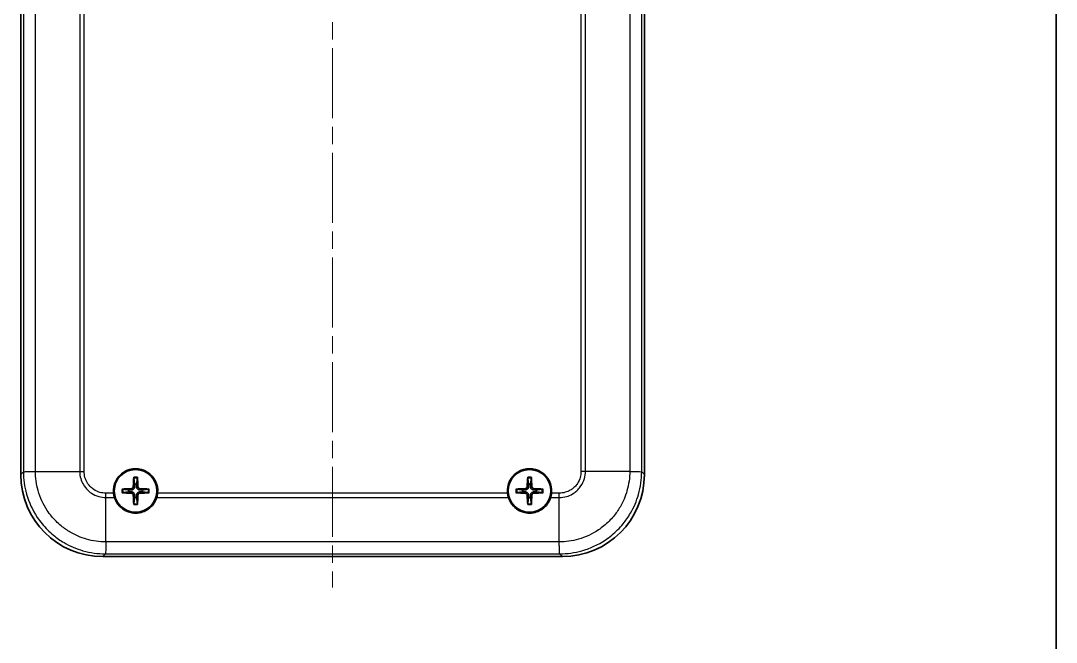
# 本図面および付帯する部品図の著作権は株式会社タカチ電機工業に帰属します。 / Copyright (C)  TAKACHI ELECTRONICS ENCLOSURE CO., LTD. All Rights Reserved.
# Model space of a CAD drawing. Header units: millimetres. Extents: x 0 to 3058, y 0 to 562.
# Drawn here: x 1061.8 to 1188, y 166.2 to 241.9 of the extents above; entities that cross this region are included whole.
import ezdxf

# ---------------------------------------------------------------- set-up
doc = ezdxf.new("R2010")
doc.units = ezdxf.units.MM
doc.header["$LTSCALE"] = 1.5
doc.linetypes.add('CHAIN', pattern=[0.3543, 0.2362, -0.0295, 0.0591, -0.0295])
for name, color, linetype, lineweight in [('Border (ISO)', 7, 'Continuous', 35), ('Centerline (ISO)', 131, 'Continuous', 18), ('Visible (ISO)', 7, 'Continuous', 35), ('Visible Narrow (ISO)', 7, 'Continuous', 25)]:
    doc.layers.add(name, color=color, linetype=linetype, lineweight=lineweight)

# ---------------------------------------------------------------- blocks, each defined once
blk = doc.blocks.new('図面枠 tk図枠')
at = {"layer": 'Border (ISO)'}
blk.add_line((405.5, 289), (405.5, 8), dxfattribs=at)

msp = doc.modelspace()

# ---------------------------------------------------------------- linework, layer by layer
at = {"layer": 'Centerline (ISO)', "linetype": 'CHAIN', "ltscale": 23.990969}
msp.add_line((1099.8117, 315.0765), (1099.8117, 172.9097), dxfattribs=at)
at = {"layer": 'Visible (ISO)'}
for p, q in [((1061.8117, 186.6536), (1061.8117, 301.6658)), ((1137.8117, 301.6658), (1137.8117, 186.6536)), ((1062.8117, 187.0194), (1062.8117, 187.0195)), ((1136.8117, 187.0195), (1136.8117, 187.0194)), ((1072.1715, 177.6597), (1072.1713, 177.6597)), ((1127.452, 177.6597), (1127.4519, 177.6597)), ((1127.8178, 176.6597), (1071.8056, 176.6597))]:
    msp.add_line(p, q, dxfattribs=at)
for centre in [(1075.8117, 184.6597), (1123.8117, 184.6597)]:
    msp.add_circle(centre, 2.6, dxfattribs=at)
for centre, radius, start, end in [((1075.8117, 184.6597), 2.7, 354.287631, 185.712369), ((1123.8117, 184.6597), 2.7, 354.287631, 185.712369), ((1075.8117, 184.6597), 0.8207, 171.331953, 188.668047), ((1075.8117, 184.6597), 0.8207, 81.331953, 98.668047), ((1075.8117, 184.6597), 0.8207, 351.331953, 8.668047), ((1123.8117, 184.6597), 0.8207, 171.331953, 188.668047), ((1123.8117, 184.6597), 0.8207, 81.331953, 98.668047), ((1123.8117, 184.6597), 0.8207, 351.331953, 8.668047), ((1075.8117, 184.6597), 0.8207, 261.331953, 278.668047), ((1123.8117, 184.6597), 0.8207, 261.331953, 278.668047)]:
    msp.add_arc(centre, radius, start, end, dxfattribs=at)
for centre, major_axis, ratio, start_param, end_param in [((1071.8178, 186.6658), (-7.0797, -7.0797), 0.99878277, 5.49839613, 7.06797448), ((1076.0215, 184.6506), (-0.2621, -5.9906), 0.08715574, 4.43466376, 4.62793306), ((1075.6019, 184.6506), (-0.2621, 5.9906), 0.08715574, 4.7968449, 4.9901142), ((1124.0215, 184.6506), (-0.2621, -5.9906), 0.08715574, 4.43466376, 4.62793306), ((1123.6019, 184.6506), (-0.2621, 5.9906), 0.08715574, 4.7968449, 4.9901142), ((1127.8056, 186.6658), (7.0797, -7.0797), 0.99878277, 5.49839613, 7.06797448), ((1075.8209, 184.4499), (-5.9906, -0.2621), 0.08715574, 4.7968449, 4.9901142), ((1075.8209, 184.8695), (5.9906, -0.2621), 0.08715574, 4.43466376, 4.62793306), ((1075.8025, 184.4499), (-5.9906, 0.2621), 0.08715574, 4.43466376, 4.62793306), ((1075.8025, 184.8695), (5.9906, 0.2621), 0.08715574, 4.7968449, 4.9901142), ((1123.8209, 184.4499), (-5.9906, -0.2621), 0.08715574, 4.7968449, 4.9901142), ((1123.8209, 184.8695), (5.9906, -0.2621), 0.08715574, 4.43466376, 4.62793306), ((1123.8025, 184.4499), (-5.9906, 0.2621), 0.08715574, 4.43466376, 4.62793306), ((1123.8025, 184.8695), (5.9906, 0.2621), 0.08715574, 4.7968449, 4.9901142), ((1076.0215, 184.6689), (0.2621, -5.9906), 0.08715574, 4.7968449, 4.9901142), ((1075.6019, 184.6689), (0.2621, 5.9906), 0.08715574, 4.43466376, 4.62793306), ((1124.0215, 184.6689), (0.2621, -5.9906), 0.08715574, 4.7968449, 4.9901142), ((1123.6019, 184.6689), (0.2621, 5.9906), 0.08715574, 4.43466376, 4.62793306)]:
    msp.add_ellipse(centre, major_axis=major_axis, ratio=ratio, start_param=start_param, end_param=end_param, dxfattribs=at)
for points, knots in [([(1075.5906, 186.2012), (1075.59, 186.2056), (1075.5895, 186.2122), (1075.5888, 186.2274), (1075.5886, 186.2393), (1075.5888, 186.2615), (1075.5892, 186.2757), (1075.5901, 186.2964), (1075.5906, 186.3061), (1075.5912, 186.315)], [0.0329150768, 0.0329150768, 0.0329150768, 0.0329150768, 0.0357980264, 0.0357980264, 0.0393716396, 0.0393716396, 0.0429965212, 0.0429965212, 0.0455760451, 0.0455760451, 0.0455760451, 0.0455760451]), ([(1076.0321, 186.315), (1076.0327, 186.3061), (1076.0333, 186.2964), (1076.0342, 186.2757), (1076.0346, 186.2615), (1076.0347, 186.2393), (1076.0346, 186.2274), (1076.0339, 186.2122), (1076.0334, 186.2056), (1076.0328, 186.2012)], [0.0118419235, 0.0118419235, 0.0118419235, 0.0118419235, 0.0144214474, 0.0144214474, 0.018046329, 0.018046329, 0.0216199422, 0.0216199422, 0.0245028918, 0.0245028918, 0.0245028918, 0.0245028918]), ([(1123.5906, 186.2012), (1123.59, 186.2056), (1123.5895, 186.2122), (1123.5888, 186.2274), (1123.5886, 186.2393), (1123.5888, 186.2615), (1123.5892, 186.2757), (1123.5901, 186.2964), (1123.5906, 186.3061), (1123.5912, 186.315)], [0.0329150768, 0.0329150768, 0.0329150768, 0.0329150768, 0.0357980264, 0.0357980264, 0.0393716396, 0.0393716396, 0.0429965212, 0.0429965212, 0.0455760451, 0.0455760451, 0.0455760451, 0.0455760451]), ([(1124.0321, 186.315), (1124.0327, 186.3061), (1124.0333, 186.2964), (1124.0342, 186.2757), (1124.0346, 186.2615), (1124.0347, 186.2393), (1124.0346, 186.2274), (1124.0339, 186.2122), (1124.0334, 186.2056), (1124.0328, 186.2012)], [0.0118419235, 0.0118419235, 0.0118419235, 0.0118419235, 0.0144214474, 0.0144214474, 0.018046329, 0.018046329, 0.0216199422, 0.0216199422, 0.0245028918, 0.0245028918, 0.0245028918, 0.0245028918]), ([(1073.2369, 183.8469), (1073.1874, 184.0038), (1073.1513, 184.1683), (1073.1288, 184.3552), (1073.1269, 184.3731), (1073.1251, 184.391)], [-0.0565080673, -0.0565080673, -0.0565080673, -0.0565080673, -0.0053919863, -0.0053919863, 0, 0, 0, 0]), ([(1074.1565, 184.8802), (1074.1653, 184.8808), (1074.175, 184.8813), (1074.1957, 184.8822), (1074.2099, 184.8826), (1074.2321, 184.8828), (1074.244, 184.8826), (1074.2592, 184.882), (1074.2658, 184.8814), (1074.2703, 184.8809)], [0.0118419235, 0.0118419235, 0.0118419235, 0.0118419235, 0.0144214474, 0.0144214474, 0.018046329, 0.018046329, 0.0216199422, 0.0216199422, 0.0245028918, 0.0245028918, 0.0245028918, 0.0245028918]), ([(1074.2703, 184.4386), (1074.2658, 184.438), (1074.2592, 184.4375), (1074.244, 184.4369), (1074.2321, 184.4367), (1074.2099, 184.4369), (1074.1957, 184.4372), (1074.175, 184.4381), (1074.1653, 184.4387), (1074.1565, 184.4393)], [0.0329150768, 0.0329150768, 0.0329150768, 0.0329150768, 0.0357980264, 0.0357980264, 0.0393716396, 0.0393716396, 0.0429965212, 0.0429965212, 0.0455760451, 0.0455760451, 0.0455760451, 0.0455760451]), ([(1075.5233, 185.1787), (1075.5218, 185.1485), (1075.5142, 185.1166), (1075.4869, 185.0585), (1075.4671, 185.0322), (1075.4225, 184.9913), (1075.3946, 184.9739), (1075.3412, 184.9542), (1075.3166, 184.9493), (1075.2928, 184.9481)], [0, 0, 0, 0, 0.0090810802, 0.0090810802, 0.0181621604, 0.0181621604, 0.0272534983, 0.0272534983, 0.0342554005, 0.0342554005, 0.0342554005, 0.0342554005]), ([(1075.2928, 184.3714), (1075.3229, 184.3699), (1075.3548, 184.3623), (1075.4129, 184.3349), (1075.4392, 184.3152), (1075.4801, 184.2705), (1075.4976, 184.2427), (1075.5172, 184.1893), (1075.5221, 184.1647), (1075.5233, 184.1408)], [0, 0, 0, 0, 0.0090810802, 0.0090810802, 0.0181621604, 0.0181621604, 0.0272534983, 0.0272534983, 0.0342554005, 0.0342554005, 0.0342554005, 0.0342554005]), ([(1075.6886, 185.1714), (1075.6887, 185.1308), (1075.6822, 185.0892), (1075.6623, 185.0254), (1075.65, 184.9967), (1075.6178, 184.9424), (1075.5977, 184.9167), (1075.5547, 184.8737), (1075.5291, 184.8537), (1075.4747, 184.8214), (1075.446, 184.8092), (1075.3822, 184.7893), (1075.3407, 184.7828), (1075.3, 184.7828)], [-0.0711518146, -0.0711518146, -0.0711518146, -0.0711518146, -0.05848033, -0.05848033, -0.0493696425, -0.0493696425, -0.040258955, -0.040258955, -0.0311482675, -0.0311482675, -0.02203758, -0.02203758, -0.0093660955, -0.0093660955, -0.0093660955, -0.0093660955]), ([(1075.3, 184.5367), (1075.3407, 184.5367), (1075.3822, 184.5302), (1075.446, 184.5103), (1075.4747, 184.4981), (1075.5291, 184.4658), (1075.5547, 184.4457), (1075.5977, 184.4028), (1075.6178, 184.3771), (1075.65, 184.3228), (1075.6623, 184.2941), (1075.6822, 184.2303), (1075.6887, 184.1887), (1075.6886, 184.1481)], [-0.0711518146, -0.0711518146, -0.0711518146, -0.0711518146, -0.05848033, -0.05848033, -0.0493696425, -0.0493696425, -0.040258955, -0.040258955, -0.0311482675, -0.0311482675, -0.02203758, -0.02203758, -0.0093660955, -0.0093660955, -0.0093660955, -0.0093660955]), ([(1076.3234, 184.7828), (1076.2827, 184.7828), (1076.2412, 184.7893), (1076.1773, 184.8092), (1076.1487, 184.8214), (1076.0943, 184.8537), (1076.0686, 184.8737), (1076.0257, 184.9167), (1076.0056, 184.9424), (1075.9733, 184.9967), (1075.9611, 185.0254), (1075.9412, 185.0892), (1075.9347, 185.1308), (1075.9348, 185.1714)], [-0.0711518146, -0.0711518146, -0.0711518146, -0.0711518146, -0.05848033, -0.05848033, -0.0493696425, -0.0493696425, -0.040258955, -0.040258955, -0.0311482675, -0.0311482675, -0.02203758, -0.02203758, -0.0093660955, -0.0093660955, -0.0093660955, -0.0093660955]), ([(1075.9348, 184.1481), (1075.9347, 184.1887), (1075.9412, 184.2303), (1075.9611, 184.2941), (1075.9733, 184.3228), (1076.0056, 184.3771), (1076.0257, 184.4028), (1076.0686, 184.4457), (1076.0943, 184.4658), (1076.1487, 184.4981), (1076.1773, 184.5103), (1076.2412, 184.5302), (1076.2827, 184.5367), (1076.3234, 184.5367)], [-0.0711518146, -0.0711518146, -0.0711518146, -0.0711518146, -0.05848033, -0.05848033, -0.0493696425, -0.0493696425, -0.040258955, -0.040258955, -0.0311482675, -0.0311482675, -0.02203758, -0.02203758, -0.0093660955, -0.0093660955, -0.0093660955, -0.0093660955]), ([(1076.3306, 184.9481), (1076.3005, 184.9496), (1076.2686, 184.9572), (1076.2104, 184.9846), (1076.1842, 185.0043), (1076.1432, 185.0489), (1076.1258, 185.0768), (1076.1061, 185.1302), (1076.1012, 185.1548), (1076.1, 185.1787)], [0, 0, 0, 0, 0.0090810802, 0.0090810802, 0.0181621604, 0.0181621604, 0.0272534983, 0.0272534983, 0.0342554005, 0.0342554005, 0.0342554005, 0.0342554005]), ([(1076.1, 184.1408), (1076.1016, 184.1709), (1076.1092, 184.2028), (1076.1365, 184.261), (1076.1562, 184.2872), (1076.2009, 184.3282), (1076.2288, 184.3456), (1076.2822, 184.3653), (1076.3067, 184.3702), (1076.3306, 184.3714)], [0, 0, 0, 0, 0.0090810802, 0.0090810802, 0.0181621604, 0.0181621604, 0.0272534983, 0.0272534983, 0.0342554005, 0.0342554005, 0.0342554005, 0.0342554005]), ([(1077.3531, 184.8809), (1077.3576, 184.8814), (1077.3642, 184.882), (1077.3794, 184.8826), (1077.3913, 184.8828), (1077.4134, 184.8826), (1077.4277, 184.8822), (1077.4483, 184.8813), (1077.458, 184.8808), (1077.4669, 184.8802)], [0.0329150768, 0.0329150768, 0.0329150768, 0.0329150768, 0.0357980264, 0.0357980264, 0.0393716396, 0.0393716396, 0.0429965212, 0.0429965212, 0.0455760451, 0.0455760451, 0.0455760451, 0.0455760451]), ([(1077.4669, 184.4393), (1077.458, 184.4387), (1077.4483, 184.4381), (1077.4277, 184.4372), (1077.4134, 184.4369), (1077.3913, 184.4367), (1077.3794, 184.4369), (1077.3642, 184.4375), (1077.3576, 184.438), (1077.3531, 184.4386)], [0.0118419235, 0.0118419235, 0.0118419235, 0.0118419235, 0.0144214474, 0.0144214474, 0.018046329, 0.018046329, 0.0216199422, 0.0216199422, 0.0245028918, 0.0245028918, 0.0245028918, 0.0245028918]), ([(1078.4983, 184.391), (1078.489, 184.2984), (1078.475, 184.2067), (1078.4375, 184.0242), (1078.414, 183.9343), (1078.3864, 183.8469)], [-0.0563926453, -0.0563926453, -0.0563926453, -0.0563926453, -0.0284701485, -0.0284701485, 0, 0, 0, 0]), ([(1121.2369, 183.8469), (1121.1874, 184.0038), (1121.1513, 184.1683), (1121.1288, 184.3552), (1121.1269, 184.3731), (1121.1251, 184.391)], [-0.0565080673, -0.0565080673, -0.0565080673, -0.0565080673, -0.0053919863, -0.0053919863, 0, 0, 0, 0]), ([(1122.1565, 184.8802), (1122.1653, 184.8808), (1122.175, 184.8813), (1122.1957, 184.8822), (1122.2099, 184.8826), (1122.2321, 184.8828), (1122.244, 184.8826), (1122.2592, 184.882), (1122.2658, 184.8814), (1122.2703, 184.8809)], [0.0118419235, 0.0118419235, 0.0118419235, 0.0118419235, 0.0144214474, 0.0144214474, 0.018046329, 0.018046329, 0.0216199422, 0.0216199422, 0.0245028918, 0.0245028918, 0.0245028918, 0.0245028918]), ([(1122.2703, 184.4386), (1122.2658, 184.438), (1122.2592, 184.4375), (1122.244, 184.4369), (1122.2321, 184.4367), (1122.2099, 184.4369), (1122.1957, 184.4372), (1122.175, 184.4381), (1122.1653, 184.4387), (1122.1565, 184.4393)], [0.0329150768, 0.0329150768, 0.0329150768, 0.0329150768, 0.0357980264, 0.0357980264, 0.0393716396, 0.0393716396, 0.0429965212, 0.0429965212, 0.0455760451, 0.0455760451, 0.0455760451, 0.0455760451]), ([(1123.5233, 185.1787), (1123.5218, 185.1485), (1123.5142, 185.1166), (1123.4869, 185.0585), (1123.4671, 185.0322), (1123.4225, 184.9913), (1123.3946, 184.9739), (1123.3412, 184.9542), (1123.3166, 184.9493), (1123.2928, 184.9481)], [0, 0, 0, 0, 0.0090810802, 0.0090810802, 0.0181621604, 0.0181621604, 0.0272534983, 0.0272534983, 0.0342554005, 0.0342554005, 0.0342554005, 0.0342554005]), ([(1123.2928, 184.3714), (1123.3229, 184.3699), (1123.3548, 184.3623), (1123.4129, 184.3349), (1123.4392, 184.3152), (1123.4801, 184.2705), (1123.4976, 184.2427), (1123.5172, 184.1893), (1123.5221, 184.1647), (1123.5233, 184.1408)], [0, 0, 0, 0, 0.0090810802, 0.0090810802, 0.0181621604, 0.0181621604, 0.0272534983, 0.0272534983, 0.0342554005, 0.0342554005, 0.0342554005, 0.0342554005]), ([(1123.6886, 185.1714), (1123.6887, 185.1308), (1123.6822, 185.0892), (1123.6623, 185.0254), (1123.65, 184.9967), (1123.6178, 184.9424), (1123.5977, 184.9167), (1123.5547, 184.8737), (1123.5291, 184.8537), (1123.4747, 184.8214), (1123.446, 184.8092), (1123.3822, 184.7893), (1123.3407, 184.7828), (1123.3, 184.7828)], [-0.0711518146, -0.0711518146, -0.0711518146, -0.0711518146, -0.05848033, -0.05848033, -0.0493696425, -0.0493696425, -0.040258955, -0.040258955, -0.0311482675, -0.0311482675, -0.02203758, -0.02203758, -0.0093660955, -0.0093660955, -0.0093660955, -0.0093660955]), ([(1123.3, 184.5367), (1123.3407, 184.5367), (1123.3822, 184.5302), (1123.446, 184.5103), (1123.4747, 184.4981), (1123.5291, 184.4658), (1123.5547, 184.4457), (1123.5977, 184.4028), (1123.6178, 184.3771), (1123.65, 184.3228), (1123.6623, 184.2941), (1123.6822, 184.2303), (1123.6887, 184.1887), (1123.6886, 184.1481)], [-0.0711518146, -0.0711518146, -0.0711518146, -0.0711518146, -0.05848033, -0.05848033, -0.0493696425, -0.0493696425, -0.040258955, -0.040258955, -0.0311482675, -0.0311482675, -0.02203758, -0.02203758, -0.0093660955, -0.0093660955, -0.0093660955, -0.0093660955]), ([(1124.3234, 184.7828), (1124.2827, 184.7828), (1124.2412, 184.7893), (1124.1773, 184.8092), (1124.1487, 184.8214), (1124.0943, 184.8537), (1124.0686, 184.8737), (1124.0257, 184.9167), (1124.0056, 184.9424), (1123.9733, 184.9967), (1123.9611, 185.0254), (1123.9412, 185.0892), (1123.9347, 185.1308), (1123.9348, 185.1714)], [-0.0711518146, -0.0711518146, -0.0711518146, -0.0711518146, -0.05848033, -0.05848033, -0.0493696425, -0.0493696425, -0.040258955, -0.040258955, -0.0311482675, -0.0311482675, -0.02203758, -0.02203758, -0.0093660955, -0.0093660955, -0.0093660955, -0.0093660955]), ([(1123.9348, 184.1481), (1123.9347, 184.1887), (1123.9412, 184.2303), (1123.9611, 184.2941), (1123.9733, 184.3228), (1124.0056, 184.3771), (1124.0257, 184.4028), (1124.0686, 184.4457), (1124.0943, 184.4658), (1124.1487, 184.4981), (1124.1773, 184.5103), (1124.2412, 184.5302), (1124.2827, 184.5367), (1124.3234, 184.5367)], [-0.0711518146, -0.0711518146, -0.0711518146, -0.0711518146, -0.05848033, -0.05848033, -0.0493696425, -0.0493696425, -0.040258955, -0.040258955, -0.0311482675, -0.0311482675, -0.02203758, -0.02203758, -0.0093660955, -0.0093660955, -0.0093660955, -0.0093660955]), ([(1124.3306, 184.9481), (1124.3005, 184.9496), (1124.2686, 184.9572), (1124.2104, 184.9846), (1124.1842, 185.0043), (1124.1432, 185.0489), (1124.1258, 185.0768), (1124.1061, 185.1302), (1124.1012, 185.1548), (1124.1, 185.1787)], [0, 0, 0, 0, 0.0090810802, 0.0090810802, 0.0181621604, 0.0181621604, 0.0272534983, 0.0272534983, 0.0342554005, 0.0342554005, 0.0342554005, 0.0342554005]), ([(1124.1, 184.1408), (1124.1016, 184.1709), (1124.1092, 184.2028), (1124.1365, 184.261), (1124.1562, 184.2872), (1124.2009, 184.3282), (1124.2288, 184.3456), (1124.2822, 184.3653), (1124.3067, 184.3702), (1124.3306, 184.3714)], [0, 0, 0, 0, 0.0090810802, 0.0090810802, 0.0181621604, 0.0181621604, 0.0272534983, 0.0272534983, 0.0342554005, 0.0342554005, 0.0342554005, 0.0342554005]), ([(1125.3531, 184.8809), (1125.3576, 184.8814), (1125.3642, 184.882), (1125.3794, 184.8826), (1125.3913, 184.8828), (1125.4134, 184.8826), (1125.4277, 184.8822), (1125.4483, 184.8813), (1125.458, 184.8808), (1125.4669, 184.8802)], [0.0329150768, 0.0329150768, 0.0329150768, 0.0329150768, 0.0357980264, 0.0357980264, 0.0393716396, 0.0393716396, 0.0429965212, 0.0429965212, 0.0455760451, 0.0455760451, 0.0455760451, 0.0455760451]), ([(1125.4669, 184.4393), (1125.458, 184.4387), (1125.4483, 184.4381), (1125.4277, 184.4372), (1125.4134, 184.4369), (1125.3913, 184.4367), (1125.3794, 184.4369), (1125.3642, 184.4375), (1125.3576, 184.438), (1125.3531, 184.4386)], [0.0118419235, 0.0118419235, 0.0118419235, 0.0118419235, 0.0144214474, 0.0144214474, 0.018046329, 0.018046329, 0.0216199422, 0.0216199422, 0.0245028918, 0.0245028918, 0.0245028918, 0.0245028918]), ([(1126.4983, 184.391), (1126.489, 184.2984), (1126.475, 184.2067), (1126.4375, 184.0242), (1126.414, 183.9343), (1126.3864, 183.8469)], [-0.0563926453, -0.0563926453, -0.0563926453, -0.0563926453, -0.0284701485, -0.0284701485, 0, 0, 0, 0]), ([(1078.3864, 183.8469), (1078.3498, 183.731), (1078.3054, 183.6175), (1078.1508, 183.2899), (1078.0192, 183.0863), (1077.6788, 182.6893), (1077.4631, 182.5049), (1076.9906, 182.2157), (1076.7393, 182.1095), (1076.3569, 182.0125), (1076.2365, 181.9906), (1076.0528, 181.9698), (1075.9904, 181.9649), (1075.8807, 181.9602), (1075.8336, 181.9594), (1075.7362, 181.9603), (1075.6861, 181.9622), (1075.559, 181.9705), (1075.4822, 181.9788), (1075.2042, 182.0211), (1075.007, 182.0744), (1074.5314, 182.2627), (1074.2679, 182.4237), (1073.7744, 182.8537), (1073.5598, 183.1307), (1073.3369, 183.5702), (1073.2812, 183.7068), (1073.2369, 183.8469)], [-0.723889884, -0.723889884, -0.723889884, -0.723889884, -0.686083319, -0.686083319, -0.611655667, -0.611655667, -0.525541143, -0.525541143, -0.443520627, -0.443520627, -0.406768973, -0.406768973, -0.387969052, -0.387969052, -0.373799247, -0.373799247, -0.358729695, -0.358729695, -0.335536439, -0.335536439, -0.274195039, -0.274195039, -0.181089418, -0.181089418, -0.074338472, -0.074338472, -0.02862529, -0.02862529, -0.02862529, -0.02862529]), ([(1075.5912, 183.0045), (1075.5906, 183.0134), (1075.5901, 183.0231), (1075.5892, 183.0438), (1075.5888, 183.058), (1075.5886, 183.0802), (1075.5888, 183.0921), (1075.5895, 183.1073), (1075.59, 183.1138), (1075.5906, 183.1183)], [0.0118419235, 0.0118419235, 0.0118419235, 0.0118419235, 0.0144214474, 0.0144214474, 0.018046329, 0.018046329, 0.0216199422, 0.0216199422, 0.0245028918, 0.0245028918, 0.0245028918, 0.0245028918]), ([(1076.0328, 183.1183), (1076.0334, 183.1138), (1076.0339, 183.1073), (1076.0346, 183.0921), (1076.0347, 183.0802), (1076.0346, 183.058), (1076.0342, 183.0438), (1076.0333, 183.0231), (1076.0327, 183.0134), (1076.0321, 183.0045)], [0.0329150768, 0.0329150768, 0.0329150768, 0.0329150768, 0.0357980264, 0.0357980264, 0.0393716396, 0.0393716396, 0.0429965212, 0.0429965212, 0.0455760451, 0.0455760451, 0.0455760451, 0.0455760451]), ([(1126.3864, 183.8469), (1126.3499, 183.7311), (1126.3055, 183.6177), (1126.1509, 183.2902), (1126.0195, 183.0867), (1125.6792, 182.6897), (1125.4635, 182.5052), (1124.9909, 182.2159), (1124.7394, 182.1095), (1124.3568, 182.0125), (1124.2364, 181.9906), (1124.0527, 181.9698), (1123.9903, 181.9649), (1123.8806, 181.9602), (1123.8334, 181.9594), (1123.736, 181.9603), (1123.6859, 181.9622), (1123.5588, 181.9705), (1123.4821, 181.9788), (1123.2041, 182.0211), (1123.0071, 182.0744), (1122.5314, 182.2626), (1122.2679, 182.4237), (1121.7744, 182.8537), (1121.5598, 183.1307), (1121.3369, 183.5702), (1121.2812, 183.7068), (1121.2369, 183.8469)], [-0.723890047, -0.723890047, -0.723890047, -0.723890047, -0.686108666, -0.686108666, -0.611718102, -0.611718102, -0.525593699, -0.525593699, -0.443518141, -0.443518141, -0.40675463, -0.40675463, -0.387951732, -0.387951732, -0.373781431, -0.373781431, -0.358713042, -0.358713042, -0.335524765, -0.335524765, -0.274207076, -0.274207076, -0.181088175, -0.181088175, -0.07433961, -0.07433961, -0.02862529, -0.02862529, -0.02862529, -0.02862529]), ([(1123.5912, 183.0045), (1123.5906, 183.0134), (1123.5901, 183.0231), (1123.5892, 183.0438), (1123.5888, 183.058), (1123.5886, 183.0802), (1123.5888, 183.0921), (1123.5895, 183.1073), (1123.59, 183.1138), (1123.5906, 183.1183)], [0.0118419235, 0.0118419235, 0.0118419235, 0.0118419235, 0.0144214474, 0.0144214474, 0.018046329, 0.018046329, 0.0216199422, 0.0216199422, 0.0245028918, 0.0245028918, 0.0245028918, 0.0245028918]), ([(1124.0328, 183.1183), (1124.0334, 183.1138), (1124.0339, 183.1073), (1124.0346, 183.0921), (1124.0347, 183.0802), (1124.0346, 183.058), (1124.0342, 183.0438), (1124.0333, 183.0231), (1124.0327, 183.0134), (1124.0321, 183.0045)], [0.0329150768, 0.0329150768, 0.0329150768, 0.0329150768, 0.0357980264, 0.0357980264, 0.0393716396, 0.0393716396, 0.0429965212, 0.0429965212, 0.0455760451, 0.0455760451, 0.0455760451, 0.0455760451])]:
    msp.add_open_spline(points, degree=3, knots=knots, dxfattribs=at)
for points, weights in [([(1075.5906, 186.2012), (1075.6544, 185.7228), (1075.688, 185.4711)], [1.15839235135, 1.30588658537, 1.33025287156]), ([(1075.9354, 185.4711), (1075.969, 185.7228), (1076.0328, 186.2012)], [1.33025287283, 1.30588658641, 1.1583923518]), ([(1123.5906, 186.2012), (1123.6544, 185.7228), (1123.688, 185.4711)], [1.15839235135, 1.30588658537, 1.33025287156]), ([(1123.9354, 185.4711), (1123.969, 185.7228), (1124.0328, 186.2012)], [1.33025287283, 1.30588658641, 1.1583923518]), ([(1075.0004, 184.7834), (1074.7486, 184.817), (1074.2703, 184.8809)], [1.33025287495, 1.30588658817, 1.15839235254]), ([(1074.2703, 184.4386), (1074.7486, 184.5025), (1075.0004, 184.5361)], [1.15839235246, 1.30588658798, 1.33025287473]), ([(1075.3, 184.7828), (1075.1832, 184.783), (1075.0004, 184.7834)], [1.45873957898, 1.2393695244, 1]), ([(1075.0004, 184.5361), (1075.1832, 184.5365), (1075.3, 184.5367)], [1, 1.23936952444, 1.45873957904]), ([(1075.688, 185.4711), (1075.6884, 185.2882), (1075.6886, 185.1714)], [1, 1.23936952444, 1.45873957904]), ([(1075.9348, 185.1714), (1075.9349, 185.2882), (1075.9354, 185.4711)], [1.45873957898, 1.2393695244, 1]), ([(1076.623, 184.7834), (1076.4402, 184.783), (1076.3234, 184.7828)], [1, 1.23936952444, 1.45873957904]), ([(1076.3234, 184.5367), (1076.4402, 184.5365), (1076.623, 184.5361)], [1.45873957898, 1.2393695244, 1]), ([(1077.3531, 184.8809), (1076.8747, 184.817), (1076.623, 184.7834)], [1.15839235259, 1.30588658829, 1.3302528751]), ([(1076.623, 184.5361), (1076.8747, 184.5025), (1077.3531, 184.4386)], [1.33025287492, 1.30588658815, 1.15839235253]), ([(1123.0004, 184.7834), (1122.7486, 184.817), (1122.2703, 184.8809)], [1.33025287495, 1.30588658817, 1.15839235254]), ([(1122.2703, 184.4386), (1122.7486, 184.5025), (1123.0004, 184.5361)], [1.15839235246, 1.30588658798, 1.33025287473]), ([(1123.3, 184.7828), (1123.1832, 184.783), (1123.0004, 184.7834)], [1.45873957898, 1.2393695244, 1]), ([(1123.0004, 184.5361), (1123.1832, 184.5365), (1123.3, 184.5367)], [1, 1.23936952444, 1.45873957904]), ([(1123.688, 185.4711), (1123.6884, 185.2882), (1123.6886, 185.1714)], [1, 1.23936952444, 1.45873957904]), ([(1123.9348, 185.1714), (1123.9349, 185.2882), (1123.9354, 185.4711)], [1.45873957898, 1.2393695244, 1]), ([(1124.623, 184.7834), (1124.4402, 184.783), (1124.3234, 184.7828)], [1, 1.23936952444, 1.45873957904]), ([(1124.3234, 184.5367), (1124.4402, 184.5365), (1124.623, 184.5361)], [1.45873957898, 1.2393695244, 1]), ([(1125.3531, 184.8809), (1124.8747, 184.817), (1124.623, 184.7834)], [1.15839235259, 1.30588658829, 1.3302528751]), ([(1124.623, 184.5361), (1124.8747, 184.5025), (1125.3531, 184.4386)], [1.33025287492, 1.30588658815, 1.15839235253]), ([(1075.688, 183.8484), (1075.6544, 183.5967), (1075.5906, 183.1183)], [1.33025287357, 1.30588658702, 1.15839235206]), ([(1075.6886, 184.1481), (1075.6884, 184.0313), (1075.688, 183.8484)], [1.45873957898, 1.2393695244, 1]), ([(1075.9354, 183.8484), (1075.9349, 184.0313), (1075.9348, 184.1481)], [1, 1.23936952444, 1.45873957904]), ([(1076.0328, 183.1183), (1075.969, 183.5967), (1075.9354, 183.8484)], [1.15839235245, 1.30588658796, 1.33025287469]), ([(1123.688, 183.8484), (1123.6544, 183.5967), (1123.5906, 183.1183)], [1.33025287357, 1.30588658702, 1.15839235206]), ([(1123.6886, 184.1481), (1123.6884, 184.0313), (1123.688, 183.8484)], [1.45873957898, 1.2393695244, 1]), ([(1123.9354, 183.8484), (1123.9349, 184.0313), (1123.9348, 184.1481)], [1, 1.23936952444, 1.45873957904]), ([(1124.0328, 183.1183), (1123.969, 183.5967), (1123.9354, 183.8484)], [1.15839235245, 1.30588658796, 1.33025287469])]:
    msp.add_rational_spline(points, weights, degree=2, dxfattribs=at)
at = {"layer": 'Visible Narrow (ISO)'}
for p, q in [((1062.1449, 301.3325), (1062.1449, 186.9869)), ((1063.5996, 187.0378), (1063.5996, 301.2817)), ((1136.0238, 301.2817), (1136.0238, 187.0378)), ((1137.4784, 186.9869), (1137.4784, 301.3326)), ((1068.9988, 298.085), (1068.9988, 187.0378)), ((1069.5429, 187.0349), (1069.5429, 297.9731)), ((1130.0804, 297.9731), (1130.0804, 187.0349)), ((1130.6245, 187.0378), (1130.6245, 298.085)), ((1062.145, 186.9869), (1061.8117, 186.6536)), ((1063.5996, 187.0378), (1068.9988, 187.0378)), ((1068.9988, 187.0378), (1068.9988, 187.0378)), ((1130.6246, 187.0378), (1130.6245, 187.0378)), ((1136.0238, 187.0378), (1130.6246, 187.0378)), ((1137.8117, 186.6536), (1137.4784, 186.9869)), ((1073.1251, 184.391), (1072.1869, 184.391)), ((1075.2928, 184.9481), (1075.3, 184.7828)), ((1075.2928, 184.3714), (1075.3, 184.5367)), ((1075.5233, 185.1787), (1075.6886, 185.1714)), ((1076.1, 185.1787), (1075.9348, 185.1714)), ((1076.3306, 184.9481), (1076.3234, 184.7828)), ((1076.3306, 184.3714), (1076.3234, 184.5367)), ((1121.1251, 184.391), (1078.4983, 184.391)), ((1123.2928, 184.9481), (1123.3, 184.7828)), ((1123.2928, 184.3714), (1123.3, 184.5367)), ((1123.5233, 185.1787), (1123.6886, 185.1714)), ((1124.1, 185.1787), (1123.9348, 185.1714)), ((1124.3306, 184.9481), (1124.3234, 184.7828)), ((1124.3306, 184.3714), (1124.3234, 184.5367)), ((1127.4365, 184.391), (1126.4983, 184.391)), ((1072.1898, 183.8469), (1072.1898, 183.8469)), ((1072.1898, 183.8469), (1073.2369, 183.8469)), ((1072.1898, 178.4477), (1072.1898, 183.8469)), ((1075.5233, 184.1408), (1075.6886, 184.1481)), ((1076.1, 184.1408), (1075.9348, 184.1481)), ((1078.3864, 183.8469), (1121.2369, 183.8469)), ((1123.5233, 184.1408), (1123.6886, 184.1481)), ((1124.1, 184.1408), (1123.9348, 184.1481)), ((1126.3864, 183.8469), (1127.4336, 183.8469)), ((1127.4336, 183.8469), (1127.4336, 183.8469)), ((1127.4336, 178.4477), (1127.4336, 183.8469)), ((1127.4336, 178.4477), (1072.1898, 178.4477)), ((1071.8056, 176.6597), (1072.1389, 176.993)), ((1072.1389, 176.993), (1127.4845, 176.993)), ((1127.4845, 176.993), (1127.8178, 176.6597))]:
    msp.add_line(p, q, dxfattribs=at)
for centre, radius, start, end in [((1075.8117, 184.6597), 1.5572, 81.836855, 98.163145), ((1075.8117, 184.6597), 1.6698, 82.413489, 97.586511), ((1123.8117, 184.6597), 1.5572, 81.836855, 98.163145), ((1123.8117, 184.6597), 1.6698, 82.413489, 97.586511), ((1075.8117, 184.6597), 1.6698, 172.413489, 187.586511), ((1075.8117, 184.6597), 1.5572, 171.836855, 188.163145), ((1075.8117, 184.6597), 1.5572, 351.836855, 8.163145), ((1075.8117, 184.6597), 1.6698, 352.413489, 7.586511), ((1123.8117, 184.6597), 1.6698, 172.413489, 187.586511), ((1123.8117, 184.6597), 1.5572, 171.836855, 188.163145), ((1123.8117, 184.6597), 1.5572, 351.836855, 8.163145), ((1123.8117, 184.6597), 1.6698, 352.413489, 7.586511), ((1075.8117, 184.6597), 1.5572, 261.836855, 278.163145), ((1075.8117, 184.6597), 1.6698, 262.413489, 277.586511), ((1123.8117, 184.6597), 1.5572, 261.836855, 278.163145), ((1123.8117, 184.6597), 1.6698, 262.413489, 277.586511)]:
    msp.add_arc(centre, radius, start, end, dxfattribs=at)
for points, knots in [([(1062.145, 186.9869), (1062.1524, 186.9912), (1062.193, 186.9954), (1062.265, 186.9996), (1062.337, 187.0039), (1062.4404, 187.0081), (1062.57, 187.0124), (1062.6996, 187.0166), (1062.8555, 187.0208), (1063.03, 187.0251), (1063.2044, 187.0293), (1063.3975, 187.0336), (1063.5996, 187.0378)], [0.000263009, 0.000263009, 0.000263009, 0.000263009, 0.25000324, 0.25000324, 0.25000324, 0.50000648, 0.50000648, 0.50000648, 0.75000972, 0.75000972, 0.75000972, 1.000012959, 1.000012959, 1.000012959, 1.000012959]), ([(1062.145, 186.9869), (1062.1458, 186.0787), (1062.2712, 185.1657), (1062.8049, 183.2718), (1063.2456, 182.3154), (1064.1939, 180.8954), (1064.6139, 180.384), (1065.3076, 179.6905), (1065.5487, 179.4721), (1066.2053, 178.933), (1066.638, 178.6311), (1067.8175, 177.94), (1068.5911, 177.6095), (1070.2855, 177.1245), (1071.2176, 176.9938), (1072.1389, 176.993)], [0.00070849, 0.00070849, 0.00070849, 0.00070849, 0.21874688, 0.21874688, 0.46874332, 0.46874332, 0.62499109, 0.62499109, 0.70311498, 0.70311498, 0.8281132, 0.8281132, 1.02811035, 1.02811035, 1.24927372, 1.24927372, 1.24927372, 1.24927372]), ([(1072.1898, 178.4478), (1071.3961, 178.4494), (1070.5933, 178.5629), (1069.137, 178.9819), (1068.4735, 179.2662), (1067.4617, 179.86), (1067.0906, 180.1192), (1066.5272, 180.5819), (1066.3204, 180.7694), (1065.7252, 181.3644), (1065.3647, 181.8031), (1064.5503, 183.0212), (1064.1714, 183.8415), (1063.7103, 185.469), (1063.6013, 186.2553), (1063.5998, 187.0378)], [-1.24998219, -1.24998219, -1.24998219, -1.24998219, -1.02811035, -1.02811035, -0.8281132, -0.8281132, -0.70311498, -0.70311498, -0.62499109, -0.62499109, -0.46874332, -0.46874332, -0.21874688, -0.21874688, 0, 0, 0, 0]), ([(1068.9988, 187.0378), (1069.0872, 187.0374), (1069.1773, 187.0369), (1069.3138, 187.0362), (1069.3595, 187.0359), (1069.4282, 187.0355), (1069.4511, 187.0354), (1069.4856, 187.0352), (1069.497, 187.0352), (1069.5191, 187.035), (1069.5298, 187.035), (1069.5412, 187.0349), (1069.5421, 187.0349), (1069.5429, 187.0349)], [0, 0, 0, 0, 0.0275641609, 0.0275641609, 0.0413424447, 0.0413424447, 0.048231986, 0.048231986, 0.0516779778, 0.0516779778, 0.0548634479, 0.0548634479, 0.0551192738, 0.0551192738, 0.0551192738, 0.0551192738]), ([(1068.9988, 187.0378), (1069.0015, 186.7421), (1069.0451, 186.4463), (1069.2039, 185.9043), (1069.3103, 185.6594), (1069.5301, 185.2868), (1069.6263, 185.1494), (1069.7985, 184.9401), (1069.8686, 184.8629), (1070.0887, 184.6429), (1070.2489, 184.5109), (1070.699, 184.2083), (1071.0037, 184.0662), (1071.6043, 183.8925), (1071.8982, 183.8495), (1072.1898, 183.8469)], [-0.413731778, -0.413731778, -0.413731778, -0.413731778, -0.340294387, -0.340294387, -0.274097303, -0.274097303, -0.232724125, -0.232724125, -0.206865889, -0.206865889, -0.155149417, -0.155149417, -0.072403061, -0.072403061, 0, 0, 0, 0]), ([(1072.1869, 184.391), (1072.186, 184.391), (1072.1851, 184.391), (1071.9429, 184.3885), (1071.6982, 184.42), (1071.197, 184.5577), (1070.9417, 184.6738), (1070.5651, 184.9241), (1070.431, 185.0339), (1070.2474, 185.2175), (1070.189, 185.282), (1070.0457, 185.457), (1069.9661, 185.572), (1069.785, 185.8839), (1069.6985, 186.0889), (1069.5725, 186.5413), (1069.5404, 186.7875), (1069.5429, 187.0331), (1069.5429, 187.034), (1069.5429, 187.0349)], [-0.000264502, -0.000264502, -0.000264502, -0.000264502, 0, 0, 0.072403061, 0.072403061, 0.155149417, 0.155149417, 0.206865889, 0.206865889, 0.232724125, 0.232724125, 0.274097303, 0.274097303, 0.340294387, 0.340294387, 0.413731778, 0.413731778, 0.413996281, 0.413996281, 0.413996281, 0.413996281]), ([(1127.4336, 183.8469), (1127.7292, 183.8495), (1128.027, 183.8936), (1128.5682, 184.0524), (1128.8124, 184.1584), (1129.1857, 184.3789), (1129.323, 184.4751), (1129.5317, 184.647), (1129.6086, 184.7168), (1129.8276, 184.9358), (1129.9609, 185.0974), (1130.2634, 185.5476), (1130.4049, 185.8507), (1130.5791, 186.4529), (1130.6219, 186.7464), (1130.6246, 187.0378)], [-0.413526312, -0.413526312, -0.413526312, -0.413526312, -0.340125391, -0.340125391, -0.273961181, -0.273961181, -0.23260855, -0.23260855, -0.206763156, -0.206763156, -0.155072367, -0.155072367, -0.072367105, -0.072367105, 0, 0, 0, 0]), ([(1136.0236, 187.0378), (1136.0221, 186.2446), (1135.9088, 185.4417), (1135.4882, 183.9812), (1135.2047, 183.3208), (1134.6119, 182.3105), (1134.3526, 181.939), (1133.8886, 181.3742), (1133.6999, 181.1663), (1133.1077, 180.5741), (1132.6704, 180.2144), (1131.4523, 179.3995), (1130.632, 179.0204), (1129.0071, 178.5594), (1128.2156, 178.4493), (1127.4336, 178.4478)], [-1.24925829, -1.24925829, -1.24925829, -1.24925829, -1.02751495, -1.02751495, -0.82763362, -0.82763362, -0.70270779, -0.70270779, -0.62462915, -0.62462915, -0.46847186, -0.46847186, -0.2186202, -0.2186202, 0, 0, 0, 0]), ([(1130.0804, 187.0349), (1130.0804, 187.034), (1130.0804, 187.0331), (1130.0829, 186.7911), (1130.0515, 186.5468), (1129.9134, 186.0441), (1129.7979, 185.7902), (1129.5476, 185.4135), (1129.4368, 185.2783), (1129.254, 185.0955), (1129.1898, 185.0374), (1129.0153, 184.8944), (1128.9004, 184.8147), (1128.5878, 184.6331), (1128.3835, 184.5469), (1127.9317, 184.4208), (1127.6838, 184.3885), (1127.4383, 184.391), (1127.4374, 184.391), (1127.4365, 184.391)], [-0.000264502, -0.000264502, -0.000264502, -0.000264502, 0, 0, 0.072367105, 0.072367105, 0.155072367, 0.155072367, 0.206763156, 0.206763156, 0.23260855, 0.23260855, 0.273961181, 0.273961181, 0.340125391, 0.340125391, 0.413526312, 0.413526312, 0.413790813, 0.413790813, 0.413790813, 0.413790813]), ([(1127.4845, 176.993), (1128.3922, 176.9938), (1129.3112, 177.1204), (1131.202, 177.6541), (1132.1584, 178.0949), (1133.5785, 179.0438), (1134.0883, 179.463), (1134.7784, 180.1531), (1134.9983, 180.3955), (1135.5389, 181.0539), (1135.8408, 181.4869), (1136.5308, 182.6647), (1136.8604, 183.4346), (1137.3473, 185.1338), (1137.4776, 186.0662), (1137.4784, 186.9869)], [0.0007085, 0.0007085, 0.0007085, 0.0007085, 0.2186202, 0.2186202, 0.46847186, 0.46847186, 0.62462915, 0.62462915, 0.70270779, 0.70270779, 0.82763362, 0.82763362, 1.02751495, 1.02751495, 1.2485498, 1.2485498, 1.2485498, 1.2485498]), ([(1130.6245, 187.0378), (1130.5361, 187.0374), (1130.4461, 187.0369), (1130.2649, 187.0359), (1130.174, 187.0354), (1130.0821, 187.0349), (1130.0813, 187.0349), (1130.0804, 187.0349)], [-0.0548724523, -0.0548724523, -0.0548724523, -0.0548724523, -0.0273082995, -0.0273082995, 0, 0, 0.0002558258, 0.0002558258, 0.0002558258, 0.0002558258]), ([(1136.0238, 187.0378), (1136.2259, 187.0336), (1136.4189, 187.0293), (1136.5934, 187.0251), (1136.7679, 187.0208), (1136.9237, 187.0166), (1137.0534, 187.0124), (1137.183, 187.0081), (1137.2864, 187.0039), (1137.3584, 186.9996), (1137.4303, 186.9954), (1137.471, 186.9912), (1137.4784, 186.9869)], [0, 0, 0, 0, 0.25000324, 0.25000324, 0.25000324, 0.50000648, 0.50000648, 0.50000648, 0.75000972, 0.75000972, 0.75000972, 0.999749951, 0.999749951, 0.999749951, 0.999749951]), ([(1072.1898, 183.8469), (1072.1893, 183.9353), (1072.1888, 184.0253), (1072.1881, 184.1618), (1072.1879, 184.2075), (1072.1875, 184.2763), (1072.1874, 184.2992), (1072.1872, 184.3336), (1072.1871, 184.3451), (1072.187, 184.3672), (1072.1869, 184.3778), (1072.1869, 184.3893), (1072.1869, 184.3901), (1072.1869, 184.391)], [-0.0548634316, -0.0548634316, -0.0548634316, -0.0548634316, -0.0272992789, -0.0272992789, -0.013521, -0.013521, -0.0066314619, -0.0066314619, -0.0031854734, -0.0031854734, 0, 0, 0.0002558258, 0.0002558258, 0.0002558258, 0.0002558258]), ([(1127.4336, 183.8469), (1127.4341, 183.9353), (1127.4345, 184.0253), (1127.4355, 184.2065), (1127.436, 184.2974), (1127.4365, 184.3893), (1127.4365, 184.3901), (1127.4365, 184.391)], [0, 0, 0, 0, 0.0275641608, 0.0275641608, 0.0548724683, 0.0548724683, 0.0551282943, 0.0551282943, 0.0551282943, 0.0551282943]), ([(1072.1898, 178.4477), (1072.1855, 178.2455), (1072.1813, 178.0525), (1072.177, 177.878), (1072.1728, 177.7036), (1072.1686, 177.5477), (1072.1643, 177.4181), (1072.1601, 177.2884), (1072.1558, 177.1851), (1072.1516, 177.113), (1072.1473, 177.0411), (1072.1431, 177.0004), (1072.1389, 176.993)], [0, 0, 0, 0, 0.25000324, 0.25000324, 0.25000324, 0.50000648, 0.50000648, 0.50000648, 0.75000972, 0.75000972, 0.75000972, 0.999749951, 0.999749951, 0.999749951, 0.999749951]), ([(1127.4845, 176.993), (1127.4803, 177.0004), (1127.476, 177.0411), (1127.4718, 177.113), (1127.4675, 177.1851), (1127.4633, 177.2884), (1127.4591, 177.4181), (1127.4548, 177.5477), (1127.4506, 177.7036), (1127.4463, 177.878), (1127.4421, 178.0525), (1127.4378, 178.2455), (1127.4336, 178.4477)], [0.000263009, 0.000263009, 0.000263009, 0.000263009, 0.25000324, 0.25000324, 0.25000324, 0.50000648, 0.50000648, 0.50000648, 0.75000972, 0.75000972, 0.75000972, 1.000012959, 1.000012959, 1.000012959, 1.000012959])]:
    msp.add_open_spline(points, degree=3, knots=knots, dxfattribs=at)

# ---------------------------------------------------------------- block references
at = {"xscale": 1.5, "yscale": 1.5, "zscale": 1.5}
msp.add_blockref('図面枠 tk図枠', (579.75, -12), dxfattribs=at)

doc.saveas('drawing.dxf')
